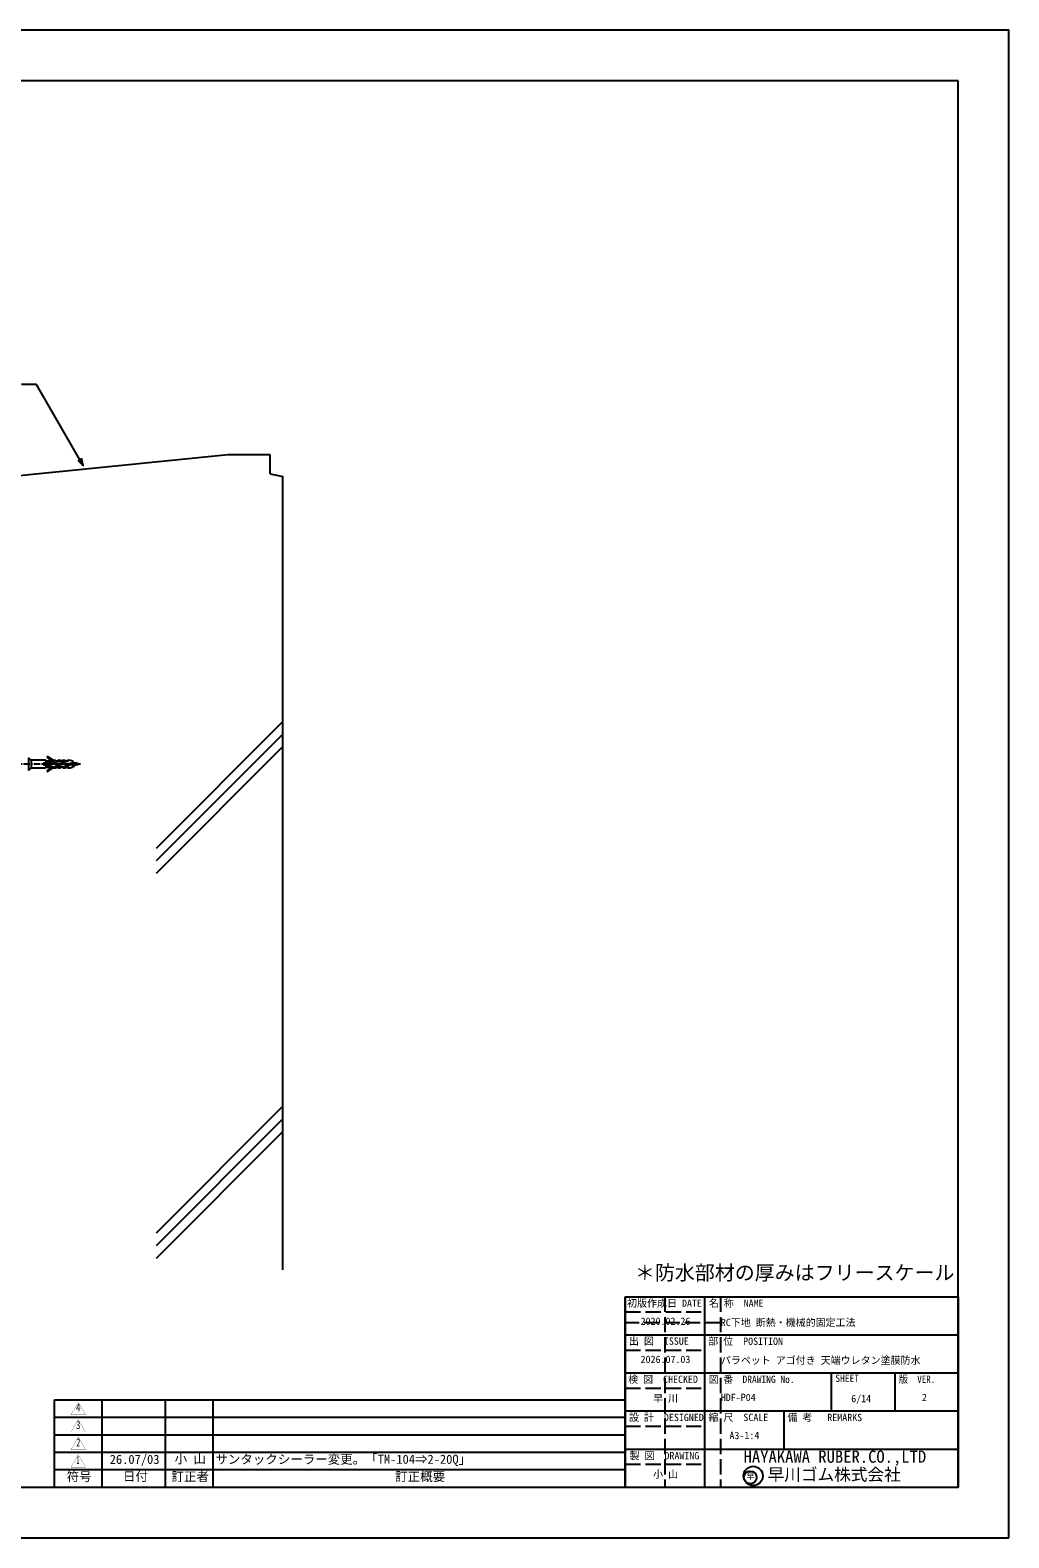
# Model space of a CAD drawing. Units: millimetres, scale not verified. Extents: x -840 to 5880, y -594 to 4158.
# Drawn here: x 2793 to 5880, y -594 to 4158 of the extents above; entities that cross this region are included whole.
import ezdxf
from ezdxf.enums import TextEntityAlignment as Align

# ---------------------------------------------------------------- set-up
doc = ezdxf.new("R2010")
doc.units = ezdxf.units.MM
doc.header["$LTSCALE"] = 4
doc.linetypes.add('CHAIN1', pattern=[8, 5, -1, 1, -1])
doc.linetypes.add('DASHED3', pattern=[4, 3, -1])
for name, color, linetype in [('0-0_0', 7, 'Continuous'), ('0-5_中心線', 1, 'CHAIN1'), ('0-6_仮想線', 1, 'DASHED3'), ('0-7_図面枠', 7, 'Continuous'), ('0-9_寸法線', 7, 'Continuous'), ('0-A_文字', 7, 'Continuous'), ('0-E_表題欄', 7, 'Continuous'), ('0-F_躯体', 7, 'Continuous'), ('1-0_輪郭線', 2, 'Continuous'), ('1-2_部材(ﾋﾞｽ類)', 7, 'Continuous')]:
    doc.layers.add(name, color=color, linetype=linetype)
doc.styles.add('MS Gothic', font='')
doc.styles.get('MS Gothic').set_extended_font_data('MS Gothic')

# ---------------------------------------------------------------- blocks, each defined once
blk = doc.blocks.new('表題欄(建築)')
at = {"layer": '0-6_仮想線'}
for p, q in [((31.25, 150), (31.25, 0)), ((75, 150), (75, 0)), ((0, 138), (62.5, 138)), ((75, 129.375), (0, 129.375)), ((0, 108), (62.5, 108)), ((0, 78), (62.5, 78)), ((0, 48), (62.5, 48)), ((0, 18), (62.5, 18))]:
    blk.add_line(p, q, dxfattribs=at)
at = {"layer": '0-E_表題欄'}
for p, q in [((0, 150), (262.5, 150)), ((0, 0), (0, 150)), ((62.5, 150), (62.5, 0)), ((262.5, 150), (262.5, 0)), ((0, 120), (62.5, 120)), ((0, 120), (262.5, 120)), ((0, 90), (262.5, 90)), ((162.5, 90), (162.5, 60)), ((212.5, 90), (212.5, 60)), ((0, 60), (262.5, 60)), ((125, 60), (125, 30)), ((0, 30), (262.5, 30))]:
    blk.add_line(p, q, dxfattribs=at)
blk.add_lwpolyline([(0, 150), (0, 0), (262.5, 0)], dxfattribs=at)
for centre, radius in [((100.891, 8.795), 7.598), ((98.573, 7.58), 4.974)]:
    blk.add_circle(centre, radius, dxfattribs=at)
at = {"layer": '0-E_表題欄', "style": 'MS Gothic'}
for s, height, p in [('初版作成日 DATE', 5.773, (1.438, 140.3)), ('名 称  NAME', 5.773, (65.887, 140.3)), ('出 図  ISSUE', 5.773, (2.929, 110.421)), ('部 位  POSITION', 5.773, (65.438, 110.3)), ('検 図  CHECKED', 5.773, (2.296, 80.3)), ('設 計  DESIGNED', 5.773, (2.968, 50.3)), ('縮 尺  SCALE', 5.773, (65.633, 50.3)), ('備 考   REMARKS', 5.773, (127.877, 50.239)), ('製 図  DRAWING', 5.773, (3.418, 20.117)), ('HAYAKAWA RUBER.CO.,LTD', 9.621, (93.337, 16.303)), ('早川ゴム株式会社', 9.621, (112.256, 2.235))]:
    blk.add_text(s, height=height, dxfattribs=at).set_placement(p, align=Align.BOTTOM_LEFT)
for s, height, width, p in [('図 番  DRAWING No.', 5.773, 0.95, (65.956, 80.269)), ('SHEET', 5.773, 0.95, (165.658, 81.061)), ('版\u3000VER.', 5.773, 0.9, (215.722, 80.33)), ('早', 4.99, 0.9, (95.598, 4.671))]:
    blk.add_text(s, height=height, dxfattribs=dict(at, width=width)).set_placement(p, align=Align.BOTTOM_LEFT)
blk = doc.blocks.new('囲い文字1')
at = {"layer": '0-A_文字', "color": 5}
for points in [[(-4.659, -51.926), (-5.005, -52.126), (1.868, -40.622), (1.868, -40.222)], [(1.868, -40.622), (1.868, -40.222), (8.395, -51.926), (8.741, -52.126)], [(8.395, -51.926), (8.741, -52.126), (-4.659, -51.926), (-5.005, -52.126)]]:
    blk.add_solid(points, dxfattribs=at)
at = {"layer": '0-A_文字', "color": 5, "style": 'MS Gothic', "width": 0.4}
blk.add_text('1', height=7.312, dxfattribs=at).set_placement((0.363, -51.147), align=Align.BOTTOM_LEFT)
blk = doc.blocks.new('U69')
at = {"layer": '0-0_0', "xscale": 3.446988, "yscale": 3.446988}
blk.add_blockref('囲い文字1', (16.655, 139.333), dxfattribs=at)
blk = doc.blocks.new('囲い文字2')
at = {"layer": '0-A_文字', "color": 5}
for points in [[(-33.503, 62.631), (-33.849, 62.431), (-26.976, 73.935), (-26.976, 74.335)], [(-26.976, 73.935), (-26.976, 74.335), (-20.45, 62.631), (-20.103, 62.431)], [(-20.45, 62.631), (-20.103, 62.431), (-33.503, 62.631), (-33.849, 62.431)]]:
    blk.add_solid(points, dxfattribs=at)
at = {"layer": '0-A_文字', "color": 5, "style": 'MS Gothic', "width": 0.8}
blk.add_text('2', height=7.312, dxfattribs=at).set_placement((-28.982, 63.41), align=Align.BOTTOM_LEFT)
blk = doc.blocks.new('U70')
at = {"layer": '0-0_0', "xscale": 3.446988, "yscale": 3.446988}
blk.add_blockref('囲い文字2', (116.081, -255.544), dxfattribs=at)
blk = doc.blocks.new('囲い文字3')
at = {"layer": '0-A_文字', "color": 5}
for points in [[(-16.61, 28.999), (-16.957, 28.799), (-10.084, 40.303), (-10.084, 40.703)], [(-3.557, 28.999), (-3.211, 28.799), (-16.61, 28.999), (-16.957, 28.799)], [(-10.084, 40.303), (-10.084, 40.703), (-3.557, 28.999), (-3.211, 28.799)]]:
    blk.add_solid(points, dxfattribs=at)
at = {"layer": '0-A_文字', "color": 5, "style": 'MS Gothic', "width": 0.8}
blk.add_text('3', height=7.312, dxfattribs=at).set_placement((-12.128, 29.778), align=Align.BOTTOM_LEFT)
blk = doc.blocks.new('U71')
at = {"layer": '0-0_0', "xscale": 3.446988, "yscale": 3.446988}
blk.add_blockref('囲い文字3', (57.853, -139.615), dxfattribs=at)
blk = doc.blocks.new('囲い文字4')
at = {"layer": '0-A_文字', "color": 5}
for points in [[(-17.85, 21.351), (-18.196, 21.151), (-11.323, 32.655), (-11.323, 33.055)], [(-11.323, 32.655), (-11.323, 33.055), (-4.797, 21.351), (-4.45, 21.151)], [(-4.797, 21.351), (-4.45, 21.151), (-17.85, 21.351), (-18.196, 21.151)]]:
    blk.add_solid(points, dxfattribs=at)
at = {"layer": '0-A_文字', "color": 5, "style": 'MS Gothic', "width": 0.85}
blk.add_text('4', height=7.312, dxfattribs=at).set_placement((-13.484, 22.13), align=Align.BOTTOM_LEFT)
blk = doc.blocks.new('U72')
at = {"layer": '0-0_0', "xscale": 3.446988, "yscale": 3.446988}
blk.add_blockref('囲い文字4', (62.126, -113.252), dxfattribs=at)

msp = doc.modelspace()

# ---------------------------------------------------------------- linework, layer by layer
at = {"layer": '0-5_中心線'}
msp.add_line((2952.469, 1844.904), (2745.53, 1844.904), dxfattribs=at)
at = {"layer": '0-7_図面枠'}
msp.add_lwpolyline([(5880, -594), (5880, 4158), (-840, 4158), (-840, -594)], close=True, dxfattribs=at)
at = {"layer": '0-9_寸法線'}
for p, q in [((2813.4, 3041.425), (2765.4, 3041.425)), ((2960.861, 2786.012), (2813.4, 3041.425))]:
    msp.add_line(p, q, dxfattribs=at)
msp.add_lwpolyline([(2943.891, 2802.983), (2960.861, 2786.012), (2954.65, 2809.195)], dxfattribs=at)
at = {"layer": '0-E_表題欄'}
for p, q in [((2870, -159), (4670, -159)), ((2870, -434), (2870, -159)), ((3020, -434), (3020, -159)), ((3220, -434), (3220, -159)), ((3370, -434), (3370, -159)), ((4670, -434), (4670, -159)), ((2870, -214), (4670, -214)), ((2870, -269), (4670, -269)), ((2870, -324), (4670, -324)), ((2870, -379), (4670, -379)), ((2870, -434), (4670, -434))]:
    msp.add_line(p, q, dxfattribs=at)
at = {"layer": '0-F_躯体'}
for p, q in [((3418.118, 2819.678), (2509.998, 2728.866)), ((3550.196, 2819.678), (3418.118, 2819.678)), ((3550.196, 2759.678), (3550.196, 2819.678)), ((3550.196, 2759.678), (3590.196, 2751.678)), ((3590.196, 250.886), (3590.196, 2751.678)), ((3590.196, 1978.967), (3190.196, 1578.967)), ((3590.196, 1939.369), (3190.196, 1539.369)), ((3590.196, 1899.771), (3190.196, 1499.771)), ((3590.196, 766.063), (3190.196, 366.063)), ((3590.196, 726.465), (3190.196, 326.465)), ((3590.196, 686.867), (3190.196, 286.867))]:
    msp.add_line(p, q, dxfattribs=at)
at = {"layer": '1-0_輪郭線'}
msp.add_lwpolyline([(5720, 3998), (-680, 3998), (-680, -434), (5720, -434)], close=True, dxfattribs=at)
at = {"layer": '1-2_部材(ﾋﾞｽ類)'}
for p, q in [((2796.257, 1856.904), (2796.257, 1832.904)), ((2862.21, 1853.623), (2861.175, 1854.414)), ((2843.069, 1846.164), (2839.828, 1846.164)), ((2839.828, 1843.643), (2843.069, 1843.643)), ((2843.069, 1846.297), (2839.905, 1846.297)), ((2839.905, 1843.51), (2843.069, 1843.51)), ((2844.252, 1843.415), (2850.054, 1841.093)), ((2844.311, 1843.246), (2850.008, 1840.969)), ((2851.041, 1843.557), (2845.238, 1845.879)), ((2850.992, 1843.434), (2845.281, 1845.718)), ((2864.071, 1848.643), (2852.261, 1843.572)), ((2864.124, 1848.521), (2852.314, 1843.45)), ((2853.419, 1841.183), (2865.05, 1846.575)), ((2853.475, 1841.062), (2865.105, 1846.454)), ((2862.21, 1836.184), (2861.175, 1835.393)), ((2866.942, 1846.482), (2879.735, 1841.009)), ((2866.994, 1846.604), (2879.787, 1841.131)), ((2880.617, 1843.052), (2867.953, 1848.535)), ((2880.671, 1843.173), (2868.005, 1848.657)), ((2894.199, 1849.006), (2882.112, 1843.198)), ((2894.224, 1848.869), (2882.169, 1843.078)), ((2883.2, 1841.163), (2895.456, 1846.676)), ((2883.254, 1841.042), (2895.513, 1846.556)), ((2897.79, 1846.408), (2909.48, 1840.218)), ((2897.858, 1846.522), (2909.542, 1840.336)), ((2910.652, 1842.548), (2898.778, 1848.895)), ((2910.714, 1842.666), (2898.841, 1849.012)), ((2918.156, 1845.601), (2912.886, 1842.69)), ((2918.22, 1845.485), (2912.951, 1842.575)), ((2914.017, 1840.338), (2919.486, 1843.24)), ((2914.079, 1840.22), (2919.548, 1843.122)), ((2920.979, 1846.329), (2920.979, 1846.196)), ((2927.79, 1846.249), (2920.979, 1846.329)), ((2920.979, 1843.611), (2920.979, 1843.479)), ((2920.979, 1843.479), (2927.79, 1843.558)), ((2927.79, 1850.076), (2933.409, 1841.237)), ((2927.79, 1849.596), (2931.995, 1837.554)), ((2927.79, 1848.45), (2931.595, 1837.554)), ((2927.79, 1839.732), (2929.073, 1840.075)), ((2937.636, 1847.437), (2940.25, 1843.07)), ((2938.896, 1848.697), (2941.183, 1842.137)), ((2939.296, 1848.697), (2941.583, 1842.137)), ((2940.025, 1846.797), (2942.135, 1843.575))]:
    msp.add_line(p, q, dxfattribs=at)
for points in [[(2796.023, 1857.066), (2790.196, 1862.892), (2787.79, 1862.892), (2787.79, 1826.915), (2790.196, 1826.915), (2796.023, 1832.741)], [(2842.407, 1855.074), (2842.221, 1855.907), (2842.079, 1856.192), (2842.079, 1856.476), (2841.937, 1856.761), (2841.937, 1856.832), (2796.588, 1856.832)], [(2842.785, 1846.297), (2842.786, 1852.281), (2866.235, 1852.281), (2866.235, 1853.347), (2863.223, 1853.347)], [(2847.313, 1865.005), (2861.175, 1854.414), (2843.217, 1854.414)], [(2849.443, 1821.911), (2866.234, 1832.904), (2872.634, 1833.259), (2872.634, 1837.526), (2881.523, 1837.526), (2881.523, 1832.904), (2887.994, 1833.259), (2887.994, 1837.312), (2896.812, 1837.028), (2896.812, 1832.904), (2903.283, 1833.259), (2903.283, 1836.744), (2912.172, 1836.459), (2912.172, 1832.904), (2920.734, 1833.335), (2927.79, 1835.904), (2927.79, 1853.904), (2920.734, 1856.472), (2912.172, 1856.904), (2912.172, 1853.348), (2903.283, 1853.063), (2903.283, 1856.548), (2896.812, 1856.904), (2896.812, 1852.779), (2887.994, 1852.495), (2887.994, 1856.548), (2881.523, 1856.904), (2881.523, 1852.281), (2872.634, 1852.281), (2872.634, 1856.548), (2866.234, 1856.904), (2849.443, 1867.897)], [(2872.634, 1856.548), (2873.63, 1856.548), (2876.687, 1855.339), (2881.523, 1855.197)], [(2896.812, 1854.984), (2891.976, 1855.055), (2888.776, 1856.548), (2887.994, 1856.548)], [(2903.283, 1856.548), (2903.994, 1856.548), (2907.336, 1854.77), (2912.172, 1854.699)], [(2796.588, 1832.975), (2841.937, 1832.975), (2841.937, 1833.046), (2842.079, 1833.331), (2842.079, 1833.615), (2842.221, 1833.9), (2842.407, 1834.733)], [(2842.785, 1843.51), (2842.786, 1837.526), (2866.235, 1837.526), (2866.235, 1836.46), (2863.223, 1836.46)], [(2843.217, 1835.393), (2861.175, 1835.393), (2847.313, 1824.802)], [(2872.634, 1833.259), (2873.63, 1833.259), (2876.687, 1834.468), (2881.523, 1834.61)], [(2896.812, 1834.824), (2891.976, 1834.752), (2888.776, 1833.259), (2887.994, 1833.259)], [(2903.283, 1833.259), (2903.994, 1833.259), (2907.336, 1835.037), (2912.172, 1835.108)], [(2927.79, 1843.611), (2923.881, 1843.611), (2923.881, 1846.196), (2927.79, 1846.196)], [(2927.79, 1841.761), (2929.073, 1840.075), (2931.595, 1837.554), (2931.995, 1837.554), (2933.409, 1841.237), (2940.25, 1843.07), (2941.183, 1842.137), (2941.583, 1842.137), (2942.135, 1843.575), (2947.092, 1844.904), (2940.025, 1846.797), (2939.296, 1848.697), (2938.896, 1848.697), (2937.636, 1847.437), (2927.79, 1850.076)]]:
    msp.add_lwpolyline(points, dxfattribs=at)
for centre, radius, start, end in [((2796.588, 1857.632), 0.8, 225, 270), ((2843.217, 1855.241), 0.827, 191.62481, 270), ((2848.403, 1866.432), 1.796, 54.60963, 232.61817), ((2863.223, 1855.347), 2, 239.57286, 270), ((2796.588, 1832.175), 0.8, 90, 135), ((2837.553, 1844.904), 2.734, 30.64443, 329.35557), ((2837.553, 1844.904), 2.601, 28.99242, 331.00758), ((2843.217, 1834.566), 0.827, 90, 168.37519), ((2843.069, 1840.458), 5.839, 68.19323, 90), ((2843.069, 1840.458), 5.707, 67.19074, 90), ((2843.069, 1840.458), 3.185, 68.19323, 90), ((2843.069, 1840.458), 3.052, 65.97512, 90), ((2848.403, 1823.375), 1.796, 127.38183, 305.39037), ((2851.633, 1845.036), 4.38, 248.2146, 294.87271), ((2851.633, 1845.036), 4.247, 248.17187, 294.87271), ((2851.633, 1845.036), 1.725, 248.20137, 293.23665), ((2851.633, 1845.036), 1.593, 248.19323, 293.23665), ((2863.223, 1834.46), 2, 90, 120.42714), ((2866.054, 1844.151), 4.91, 66.58818, 113.8287), ((2866.054, 1844.151), 4.778, 66.58818, 113.8287), ((2866.054, 1844.408), 2.389, 66.84042, 114.87271), ((2866.054, 1844.408), 2.256, 66.84042, 114.87271), ((2881.458, 1845.036), 4.38, 246.84042, 294.22194), ((2881.458, 1845.036), 4.247, 246.84042, 294.22194), ((2881.365, 1844.753), 1.858, 246.27812, 295.66734), ((2881.365, 1844.753), 1.725, 246.27812, 295.66734), ((2896.525, 1844.682), 4.91, 61.85949, 118.27499), ((2896.525, 1844.682), 4.778, 61.85925, 118.78795), ((2896.525, 1844.54), 2.389, 56.07565, 116.59167), ((2896.525, 1844.54), 2.256, 55.90086, 116.66039), ((2911.778, 1844.558), 4.91, 242.09899, 297.95156), ((2911.778, 1844.558), 4.778, 242.09899, 297.95156), ((2911.778, 1844.655), 2.389, 241.87656, 299.41932), ((2911.778, 1844.655), 2.256, 241.87656, 299.43109), ((2920.979, 1840.489), 5.839, 90, 118.91198), ((2920.979, 1840.489), 5.707, 90, 118.91197), ((2920.979, 1840.426), 3.185, 90, 117.95156), ((2920.979, 1840.426), 3.052, 90, 117.95156)]:
    msp.add_arc(centre, radius, start, end, dxfattribs=at)

# ---------------------------------------------------------------- block references
at = {"layer": '0-E_表題欄', "xscale": 4, "yscale": 4}
msp.add_blockref('表題欄(建築)', (4670, -434.001), dxfattribs=at)
at = {"layer": '0-E_表題欄'}
for name, p in [('U72', (2921.906, -166.5)), ('U71', (2921.906, -221.5)), ('U70', (2921.906, -276.5)), ('U69', (2921.906, -331.5))]:
    msp.add_blockref(name, p, dxfattribs=at)

# ---------------------------------------------------------------- texts
at = {"layer": '0-A_文字', "style": 'MS Gothic'}
msp.add_text('＊防水部材の厚みはフリースケール', height=46.18, dxfattribs=at).set_placement((4700.528, 204.957), align=Align.BOTTOM_LEFT)
at = {"layer": '0-E_表題欄', "style": 'MS Gothic'}
for s, height, p in [('2020.02.26', 23.09, (4718.492, 70.243)), ('RC下地 断熱・機械的固定工法', 23.09, (4971.474, 66.346)), ('2026.07.03', 23.09, (4718.492, -49.757)), ('パラペット アゴ付き 天端ウレタン塗膜防水', 23.09, (4971.595, -52.923)), ('早 川', 23.09, (4757.843, -172.681)), ('HDF-P04', 23.09, (4971.474, -169.755)), ('6/14', 23.09, (5382.706, -173.41)), ('2', 23.09, (5605.865, -169.757)), ('A3-1:4', 23.09, (4998.706, -289.757)), ('26.07/03', 28.86, (3044.086, -369.698)), ('小 山', 28.86, (3248.934, -367.794)), ('サンタックシーラー変更。「TM-104⇒2-20Q」', 28.86, (3377.5, -369.317)), ('小 山', 23.09, (4757.964, -411.828)), ('符号', 28.86, (2908.376, -424.013)), ('日付', 28.86, (3085.964, -423.251)), ('訂正者', 28.86, (3238.883, -423.937)), ('訂正概要', 28.86, (3944.391, -424.013))]:
    msp.add_text(s, height=height, dxfattribs=at).set_placement(p, align=Align.BOTTOM_LEFT)

doc.saveas('drawing.dxf')
